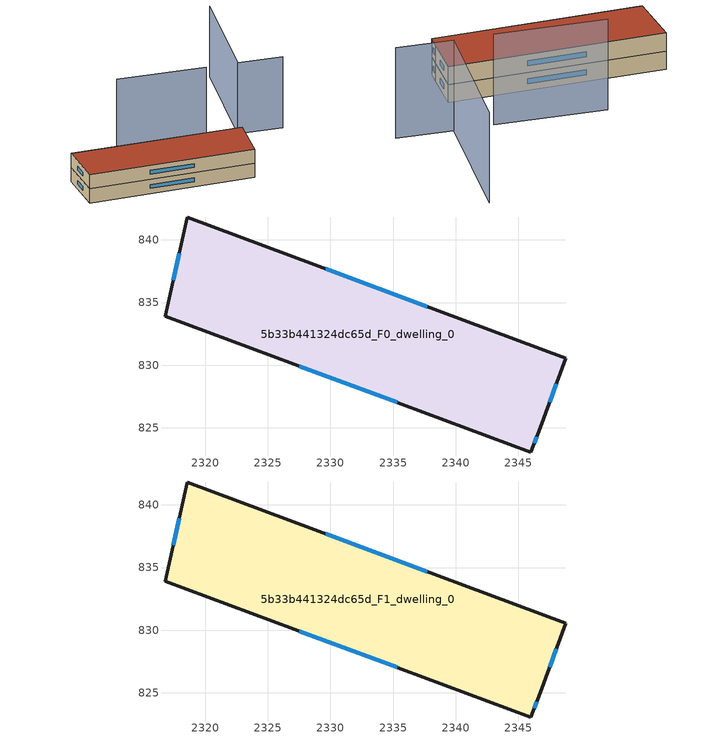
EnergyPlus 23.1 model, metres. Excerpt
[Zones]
5b33b441324dc65d_F0_dwelling_0
 floor ground (EU_floor_Construction): 2348.79,830.54 2346.74,824.99 2346.01,823.07 2316.81,833.89 2318.56,841.83 z0
 wall outside (EU_wall_Construction): 2346.74,824.99 2348.79,830.54 2318.56,841.83 2316.81,833.89 2346.01,823.07 2346.74,824.99 z0:3
 window (EU_Window_Construction): 2347.49,827.02 2348.04,828.5 / 2346.28,823.77 2346.47,824.28 / 2327.5,829.93 2335.32,827.03 / 2317.92,838.92 2317.45,836.79 / 2337.72,834.67 2329.63,837.69 z1.1:1.9
5b33b441324dc65d_F1_dwelling_0
 floor to 5b33b441324dc65d_F0_dwelling_0 (EU_floor_Construction): 2348.79,830.54 2346.74,824.99 2346.01,823.07 2316.81,833.89 2318.56,841.83 z3
 wall outside (EU_wall_Construction): 2346.74,824.99 2348.79,830.54 2318.56,841.83 2316.81,833.89 2346.01,823.07 2346.74,824.99 z3:6
 window (EU_Window_Construction): 2347.49,827.02 2348.04,828.5 / 2346.28,823.77 2346.47,824.28 / 2327.5,829.93 2335.32,827.03 / 2317.92,838.92 2317.45,836.79 / 2337.72,834.67 2329.63,837.69 z4.1:4.9
 roof outside (EU_roof_Construction): 2346.01,823.07 2346.74,824.99 2348.79,830.54 2318.56,841.83 2316.81,833.89 z6
shading: 2360.52,833.81 2352.72,837.11 / 2352.72,837.11 2360.7,855.97 / 2347.21,839.24 2331.86,845.68 z0:15
[Building]
EU S2 Campaign: North Axis=0; Terrain=City; Solar Distribution=FullExterior
[Site:Location]
Bologna: Latitude=44.5; Longitude=11.25; Time Zone=1; Elevation=37
[SizingPeriod:WeatherFileDays]
AnnualSizingPeriod: Begin Month=1; Begin Day of Month=1; End Month=12; End Day of Month=31; Day of Week for Start Day=Monday; Use Weather File Daylight Saving Period=No; Use Weather File Rain and Snow Indicators=No
[MATERIAL]
EU_InternalMass_Material: Roughness=MediumRough; Thickness=0.1; Conductivity=1; Density=1800; Specific Heat=900; Thermal Absorptance=0.9; Solar Absorptance=0.7; Visible Absorptance=0.7
[MATERIAL:NOMASS] Roughness=MediumRough; Thermal Absorptance=0.9; Solar Absorptance=0.7; Visible Absorptance=0.7
Name | Thermal Resistance
EU_wall_NoMass | 0.753012
EU_roof_NoMass | 0.675676
EU_floor_NoMass | 0.609756
[WINDOWMATERIAL:SIMPLEGLAZINGSYSTEM]
EU_Window_SimpleGlazing: UFactor=4.6; Solar Heat Gain Coefficient=0.85; Visible Transmittance=0.85
[CONSTRUCTION]
EU_wall_Construction: EU_wall_NoMass
EU_roof_Construction: EU_roof_NoMass
EU_floor_Construction: EU_floor_NoMass
EU_Window_Construction: EU_Window_SimpleGlazing
EU_InternalMass_Construction: EU_InternalMass_Material
[ZONE] Type=1; Multiplier=1; Ceiling Height=autocalculate; Floor Area=autocalculate; Part of Total Floor Area=Yes
Name | Volume
5b33b441324dc65d_F0_dwelling_0 | 762.112
5b33b441324dc65d_F1_dwelling_0 | 762.111
[INTERNALMASS] Construction=EU_InternalMass_Construction; Surface Area=254.037
Name | Zone or ZoneList
5b33b441324dc65d_F0_dwelling_0_EU_InternalMass | 5b33b441324dc65d_F0_dwelling_0
5b33b441324dc65d_F1_dwelling_0_EU_InternalMass | 5b33b441324dc65d_F1_dwelling_0
[OTHEREQUIPMENT] Fuel Type=Electricity; Design Level Calculation Method=Watts/Area; Power per Zone Floor Area=1; Fraction Latent=0; Fraction Radiant=0; Fraction Lost=0; Carbon Dioxide Generation Rate=0; EndUse Subcategory=EU_Step8_InternalGains
Name | Zone or ZoneList or Space or SpaceList | Schedule
EU_Step8_InternalGain_5b33b441324dc65d_F0_dwelling_0_f000 | 5b33b441324dc65d_F0_dwelling_0 | EU_Step8_GainSchedule_5b33b441324dc65d_F0_dwelling_0_f000
EU_Step8_InternalGain_5b33b441324dc65d_F1_dwelling_0_f000 | 5b33b441324dc65d_F1_dwelling_0 | EU_Step8_GainSchedule_5b33b441324dc65d_F1_dwelling_0_f000
[ZONEVENTILATION:DESIGNFLOWRATE] Schedule=EU_AlwaysOn; Design Flow Rate Calculation Method=AirChanges/Hour; Air Changes per Hour=0.64; Ventilation Type=Natural; Fan Pressure Rise=0; Fan Total Efficiency=1; Constant Term Coefficient=1; Temperature Term Coefficient=0; Velocity Term Coefficient=0; Velocity Squared Term Coefficient=0; Minimum Indoor Temperature=-100; Maximum Indoor Temperature=100; Delta Temperature=-100; Minimum Outdoor Temperature=-100; Maximum Outdoor Temperature=100; Maximum Wind Speed=40
Name | Zone or ZoneList or Space or SpaceList
EU_ConstantAir_5b33b441324dc65d_F0_dwelling_0 | 5b33b441324dc65d_F0_dwelling_0
EU_ConstantAir_5b33b441324dc65d_F1_dwelling_0 | 5b33b441324dc65d_F1_dwelling_0
[HVACTEMPLATE:THERMOSTAT] Constant Heating Setpoint=20; Constant Cooling Setpoint=50
EU_HeatOnly_5b33b441324dc65d_F0_dwelling_0; EU_HeatOnly_5b33b441324dc65d_F1_dwelling_0
[HVACTEMPLATE:ZONE:IDEALLOADSAIRSYSTEM] System Availability Schedule=EU_AlwaysOn; Maximum Heating Supply Air Temperature=50; Minimum Cooling Supply Air Temperature=13; Maximum Heating Supply Air Humidity Ratio=0.0156; Minimum Cooling Supply Air Humidity Ratio=0.0077; Heating Limit=NoLimit; Cooling Limit=NoLimit; Heating Availability Schedule=EU_AlwaysOn; Cooling Availability Schedule=EU_CoolingOff; Dehumidification Control Type=ConstantSensibleHeatRatio; Cooling Sensible Heat Ratio=0.7; Dehumidification Setpoint=60; Humidification Control Type=None; Humidification Setpoint=30; Outdoor Air Method=None; Outdoor Air Flow Rate per Person=0.00944; Outdoor Air Flow Rate per Zone Floor Area=0; Outdoor Air Flow Rate per Zone=0; Demand Controlled Ventilation Type=None; Outdoor Air Economizer Type=NoEconomizer; Heat Recovery Type=None; Sensible Heat Recovery Effectiveness=0.7; Latent Heat Recovery Effectiveness=0.65
Name | Template Thermostat
5b33b441324dc65d_F0_dwelling_0 | EU_HeatOnly_5b33b441324dc65d_F0_dwelling_0
5b33b441324dc65d_F1_dwelling_0 | EU_HeatOnly_5b33b441324dc65d_F1_dwelling_0
[SIZING:ZONE] Zone Cooling Design Supply Air Temperature Input Method=SupplyAirTemperature; Zone Cooling Design Supply Air Temperature=13; Zone Heating Design Supply Air Temperature Input Method=SupplyAirTemperature; Zone Heating Design Supply Air Temperature=50; Zone Cooling Design Supply Air Humidity Ratio=0.008; Zone Heating Design Supply Air Humidity Ratio=0.008; Cooling Design Air Flow Method=DesignDay; Cooling Design Air Flow Rate=0; Cooling Minimum Air Flow per Zone Floor Area=0.000762; Cooling Minimum Air Flow=0; Cooling Minimum Air Flow Fraction=0.2; Heating Design Air Flow Method=DesignDay; Heating Design Air Flow Rate=0; Heating Maximum Air Flow per Zone Floor Area=0.002032; Heating Maximum Air Flow=0.141576; Heating Maximum Air Flow Fraction=0.3; Account for Dedicated Outdoor Air System=No; Dedicated Outdoor Air System Control Strategy=NeutralSupplyAir; Dedicated Outdoor Air Low Setpoint Temperature for Design=autosize; Dedicated Outdoor Air High Setpoint Temperature for Design=autosize; Zone Load Sizing Method=Sensible Load Only No Latent Load; Zone Latent Cooling Design Supply Air Humidity Ratio Input Method=HumidityRatioDifference; Zone Cooling Design Supply Air Humidity Ratio Difference=0.005; Zone Latent Heating Design Supply Air Humidity Ratio Input Method=HumidityRatioDifference; Zone Humidification Design Supply Air Humidity Ratio Difference=0.005
5b33b441324dc65d_F0_dwelling_0; 5b33b441324dc65d_F1_dwelling_0
[SCHEDULE:CONSTANT]
Name | Hourly Value
EU_AlwaysOn | 1
EU_CoolingOff | 0
[SCHEDULE:FILE] Column Number=1; Rows to Skip at Top=0; Number of Hours of Data=8760; Column Separator=Comma; Interpolate to Timestep=No; Minutes per Item=60; Adjust Schedule for Daylight Savings=Yes
Name | File
EU_Step8_GainSchedule_5b33b441324dc65d_F0_dwelling_0_f000 | ../../schedules/5b33b441324dc65d/5b33b441324dc65d_F0_dwelling_0_f000_gain.csv
EU_Step8_GainSchedule_5b33b441324dc65d_F1_dwelling_0_f000 | ../../schedules/5b33b441324dc65d/5b33b441324dc65d_F1_dwelling_0_f000_gain.csv
